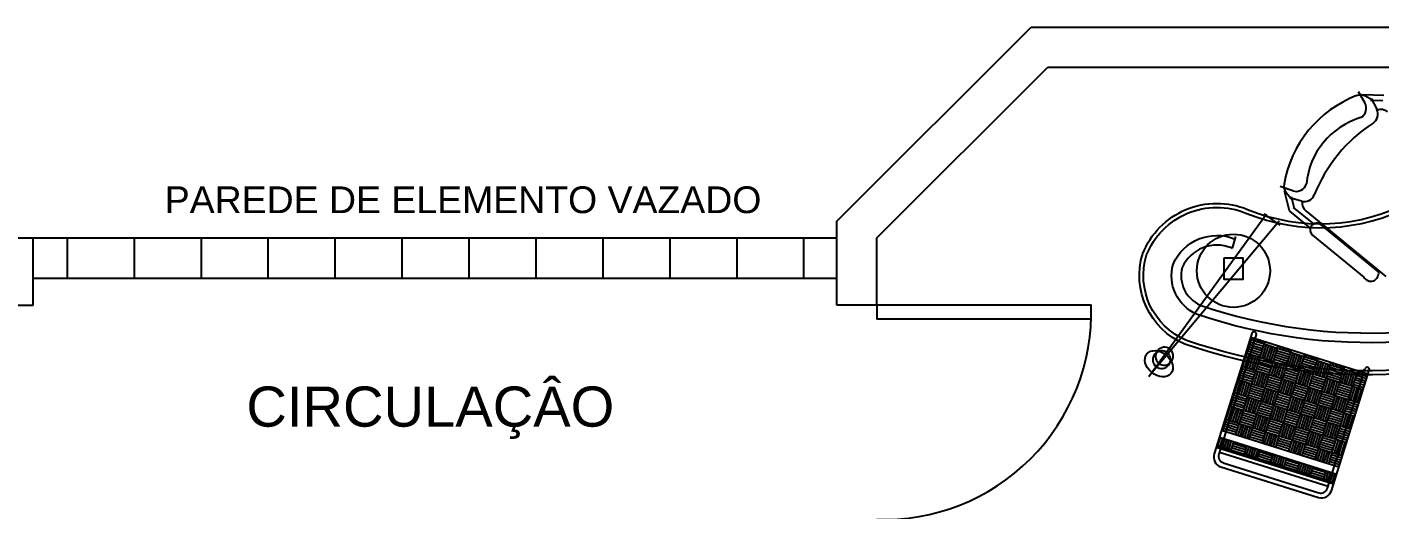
# Model space of a CAD drawing. Extents: x -109 to 1815, y -14679 to 345.
# Drawn here: x 42.6 to 47.65, y 6.18 to 7.98 of the extents above; entities that cross this region are included whole.
import ezdxf

# ---------------------------------------------------------------- set-up
doc = ezdxf.new("R2010")
doc.units = 0
doc.header["$MEASUREMENT"] = 0
doc.layers.get('0').update_dxf_attribs({"linetype": 'CONTINUOUS'})
for name, color, linetype in [('CP-CAR', 7, 'CONTINUOUS'), ('HACHURA', 1, 'CONTINUOUS'), ('MOBIL_I', 13, 'CONTINUOUS'), ('PAREDE', 6, 'CONTINUOUS'), ('PORTA', 3, 'CONTINUOUS'), ('REG120-160', 4, 'CONTINUOUS'), ('VARANDA', 1, 'CONTINUOUS')]:
    doc.layers.add(name, color=color, linetype=linetype)
doc.styles.add('REGUA120', font='arial.ttf')
pattern_1 = [(90, (-473.958, -1077.1757), (-6.096, 6.096), [6.096, -6.096]), (90, (-472.942, -1077.1757), (-6.096, 6.096), [6.096, -6.096]), (90, (-471.926, -1077.1757), (-6.096, 6.096), [6.096, -6.096]), (90, (-470.91, -1077.1757), (-6.096, 6.096), [6.096, -6.096]), (90, (-469.894, -1077.1757), (-6.096, 6.096), [6.096, -6.096]), (90, (-468.878, -1077.1757), (-6.096, 6.096), [6.096, -6.096]), (90, (-467.862, -1077.1757), (-6.096, 6.096), [6.096, -6.096]), (1e-14, (-473.958, -1071.0797), (6.096, -6.096), [6.096, -6.096]), (1e-14, (-473.958, -1070.0637), (6.096, -6.096), [6.096, -6.096]), (1e-14, (-473.958, -1069.0477), (6.096, -6.096), [6.096, -6.096]), (1e-14, (-473.958, -1068.0317), (6.096, -6.096), [6.096, -6.096]), (1e-14, (-473.958, -1067.0157), (6.096, -6.096), [6.096, -6.096]), (1e-14, (-473.958, -1065.9997), (6.096, -6.096), [6.096, -6.096]), (1e-14, (-473.958, -1064.9837), (6.096, -6.096), [6.096, -6.096])]

# ---------------------------------------------------------------- blocks, each defined once
blk = doc.blocks.new('A$C503B2576')
at = {"layer": 'HACHURA', "ltscale": 0.35}
h = blk.add_hatch(dxfattribs=at)
h.set_pattern_fill('AR-PARQ1,_O', color=256, scale=0.02, angle=-116.58429)
h.set_pattern_definition(pattern_1)
h.paths.add_polyline_path([(36.99, -74.89), (36.99, -76.89), (41.58, -76.89), (41.58, -74.89)])
h.paths.add_polyline_path([(36.99, -22.89), (36.99, -24.89), (41.58, -24.89), (41.58, -22.89)])
h.paths.add_polyline_path([(33.71, -24.89), (33.71, -22.89), (-9.01, -22.89), (-9.01, -24.89)])
h.paths.add_polyline_path([(-9.01, -74.89), (-9.01, -76.89), (33.71, -76.89), (33.71, -74.89)])
h = blk.add_hatch(dxfattribs=at)
h.set_pattern_fill('AR-PARQ1,_O', color=256, scale=0.02, angle=-116.58429)
h.set_pattern_definition(pattern_1)
h.paths.add_polyline_path([(33.71, -74.89), (33.71, -24.89), (-9.01, -24.89), (-9.01, -74.89)])
h = blk.add_hatch(dxfattribs=at)
h.set_pattern_fill('AR-PARQ1,_O', color=256, scale=0.02, angle=-116.58429)
h.set_pattern_definition(pattern_1)
h.paths.add_polyline_path([(36.99, -74.89), (41.58, -74.89), (41.58, -24.89), (36.99, -24.89)])
at = {"color": 0}
for p, q in [((44.68, -22.89), (-10.84, -22.89)), ((44.18, -24.89), (-10.84, -24.89)), ((-9.01, -24.89), (-9.01, -74.89)), ((43.18, -74.89), (43.18, -24.89)), ((47.18, -71.89), (47.18, -27.89)), ((49.18, -72.39), (49.18, -27.39)), ((-10.84, -74.89), (44.18, -74.89)), ((-10.84, -76.89), (44.68, -76.89))]:
    blk.add_line(p, q, dxfattribs=at)
for centre, radius, start, end in [((-10.84, -23.89), 1, 90, 270), ((44.68, -27.39), 4.5, 0, 90), ((44.18, -27.89), 3, 0, 90), ((-10.84, -75.89), 1, 90, 270), ((44.18, -71.89), 3, 270, 0), ((44.68, -72.39), 4.5, 270, 0)]:
    blk.add_arc(centre, radius, start, end, dxfattribs=at)
at = {"layer": 'MOBIL_I'}
for p, q in [((-9.01, -22.89), (-9.01, -76.89)), ((33.71, -76.89), (33.71, -22.89)), ((36.99, -76.89), (36.99, -22.89)), ((41.58, -76.89), (41.58, -22.89))]:
    blk.add_line(p, q, dxfattribs=at)

msp = doc.modelspace()

# ---------------------------------------------------------------- hatches: boundary and pattern name
at = {"layer": 'PORTA'}
h = msp.add_hatch(dxfattribs=at)
h.set_pattern_fill('_USER,_O', color=1, scale=0.25, angle=90, pattern_type=0)
h.set_pattern_definition([(90, (0, 0), (-0.25, 2e-17), [])])
h.paths.add_polyline_path([(45.6227, 7.1923), (42.6227, 7.1923), (42.6227, 7.0423), (45.6227, 7.0423)])

# ---------------------------------------------------------------- linework, layer by layer
at = {"layer": 'CP-CAR'}
msp.add_line((42.6227, 7.1923), (45.6227, 7.1923), dxfattribs=at)
at = {"layer": 'PAREDE'}
for p, q in [((45.6227, 7.2544), (46.3485, 7.9802)), ((46.3485, 7.9802), (47.8413, 7.9802)), ((45.7727, 7.1923), (46.4106, 7.8302)), ((46.4106, 7.8302), (47.8417, 7.8302)), ((45.6227, 6.9406), (45.6227, 7.2544)), ((37.3227, 7.1923), (42.6227, 7.1923)), ((42.6227, 6.9406), (42.6227, 7.1923)), ((45.7727, 6.9406), (45.7727, 7.1923)), ((42.4727, 6.9406), (42.6227, 6.9406)), ((45.7708, 6.9406), (45.6227, 6.9406))]:
    msp.add_line(p, q, dxfattribs=at)
at = {"layer": 'PORTA', "color": 1}
for p, q in [((42.6227, 7.1923), (45.6227, 7.1923)), ((42.6227, 7.0423), (45.6227, 7.0423))]:
    msp.add_line(p, q, dxfattribs=at)
at = {"layer": 'PORTA'}
msp.add_lwpolyline([(45.7727, 6.9406), (45.7727, 6.8906), (46.5727, 6.8906), (46.5727, 6.9406)], close=True, dxfattribs=at)
at = {"layer": 'PORTA', "color": 1}
msp.add_arc((45.7977, 6.9156), 0.7755, 268.0117, 1.8475, dxfattribs=at)
at = {"layer": 'VARANDA'}
for p, q in [((47.5696, 7.7398), (47.5944, 7.697)), ((47.6655, 7.724), (47.5879, 7.7266)), ((47.6297, 7.7036), (47.5972, 7.7215)), ((47.6614, 7.7041), (47.6157, 7.7057)), ((47.6179, 7.7132), (47.6386, 7.673)), ((47.3251, 7.3682), (47.2782, 7.3839)), ((47.3126, 7.2931), (47.2947, 7.3687)), ((47.3016, 7.3605), (47.3256, 7.3322)), ((47.3573, 7.3295), (47.3138, 7.3418)), ((47.3313, 7.301), (47.3208, 7.3456)), ((46.7878, 6.6741), (47.2274, 7.2825)), ((47.2176, 7.2825), (47.2771, 7.24)), ((47.3908, 7.2291), (47.3126, 7.2931)), ((47.4035, 7.2445), (47.3279, 7.3064)), ((47.3748, 7.2919), (47.6722, 7.0484)), ((47.2738, 7.2546), (46.7878, 6.6741)), ((47.6453, 7.0659), (47.4307, 7.2416)), ((47.1114, 7.1974), (47.0993, 7.1537)), ((47.399, 7.2029), (47.5904, 7.0462))]:
    msp.add_line(p, q, dxfattribs=at)
for points in [[(47.9979, 7.577, -0.30797), (48.3437, 7.7874, -0.770132), (48.5083, 6.8832, -0.195921), (46.9227, 6.7955, -0.386749), (46.7651, 7.1337, -0.417), (47.156, 7.299, 0.223304), (47.7649, 7.3291, 0.165323)], [(48.0116, 7.5708, -0.307808), (48.3428, 7.7725, -0.76998), (48.5019, 6.8968, -0.195863), (46.9281, 6.8095, -0.385576), (46.7792, 7.1287, -0.416389), (47.1503, 7.2852, 0.223304), (47.7719, 7.3158, 0.165323)]]:
    msp.add_lwpolyline(points, format="xyb", close=True, dxfattribs=at)
msp.add_lwpolyline([(48.2949, 7.666, -0.04296), (48.336, 7.6677, -0.768491), (48.4572, 6.9918, -0.195379), (46.9659, 6.9075, -0.372081), (46.8783, 7.0936, -0.409158), (47.1103, 7.188)], format="xyb", dxfattribs=at)
msp.add_lwpolyline([(47.0676, 7.1164), (47.0676, 7.0387), (47.1398, 7.0387), (47.1398, 7.1164)], close=True, dxfattribs=at)
msp.add_circle((47.1038, 7.0695), 0.1366, dxfattribs=at)
for centre, radius, start, end in [((47.7177, 7.3213), 0.431, 110.9531, 170.4194), ((47.5779, 7.6864), 0.04, 61.132, 110.9531), ((47.5597, 7.677), 0.04, 298.0627, 29.9771), ((47.6601, 7.3685), 0.2851, 106.6228, 174.7497), ((47.6031, 7.6547), 0.04, 303.0646, 27.2097), ((47.6536, 7.6323), 0.04, 50.6862, 109.8047), ((47.937, 7.1417), 0.5721, 123.0646, 158.3078), ((47.3322, 7.3864), 0.04, 170.4194, 220.2405), ((47.3379, 7.4061), 0.04, 251.3953, 343.3097), ((47.3683, 7.368), 0.04, 254.1627, 338.3078), ((47.4001, 7.3229), 0.04, 171.5677, 230.6862), ((47.4149, 7.2223), 0.025, 50.6862, 230.6862), ((47.0424, 7.0228), 0.1427, 67.6501, 155.6724), ((47.4285, 7.9618), 0.8726, 247.6501, 247.8405), ((47.0298, 7.0513), 0.1213, 165.5405, 245.3264), ((47.6079, 8.785), 1.9481, 251.1733, 295.3464), ((47.6164, 7.0603), 0.0295, 208.4968, 10.9482)]:
    msp.add_arc(centre, radius, start, end, dxfattribs=at)
at = {"layer": 'VARANDA', "extrusion": (0, 0, -1)}
for centre, major_axis, ratio, start_param, end_param in [((46.8252, 6.7223), (-0.0449, 0.0365), 0.726613, 4.712389, 10.995574), ((46.8358, 6.7373), (0.0212, 0.026), 0.980078, 1.570796326787653, 7.85398163396724), ((46.8458, 6.7505), (0.0212, 0.026), 0.980078, 1.570796326786354, 7.85398163396594)]:
    msp.add_ellipse(centre, major_axis=major_axis, ratio=ratio, start_param=start_param, end_param=end_param, dxfattribs=at)

# ---------------------------------------------------------------- block references
at = {"layer": 'VARANDA', "xscale": 0.008499999999999718, "yscale": 0.008499999999999718, "zscale": 0.008499999999999718, "rotation": 252.5937758378591}
msp.add_blockref('A$C503B2576', (47.7688, 6.552), dxfattribs=at)

# ---------------------------------------------------------------- texts
at = {"layer": 'REG120-160', "ltscale": 0.35, "style": 'REGUA120'}
for s, height, p in [('PAREDE DE ELEMENTO VAZADO', 0.1, (43.1136, 7.2849)), ('CIRCULAÇÂO', 0.15, (43.4183, 6.4871))]:
    msp.add_text(s, height=height, dxfattribs=at).set_placement(p)

doc.saveas('drawing.dxf')
